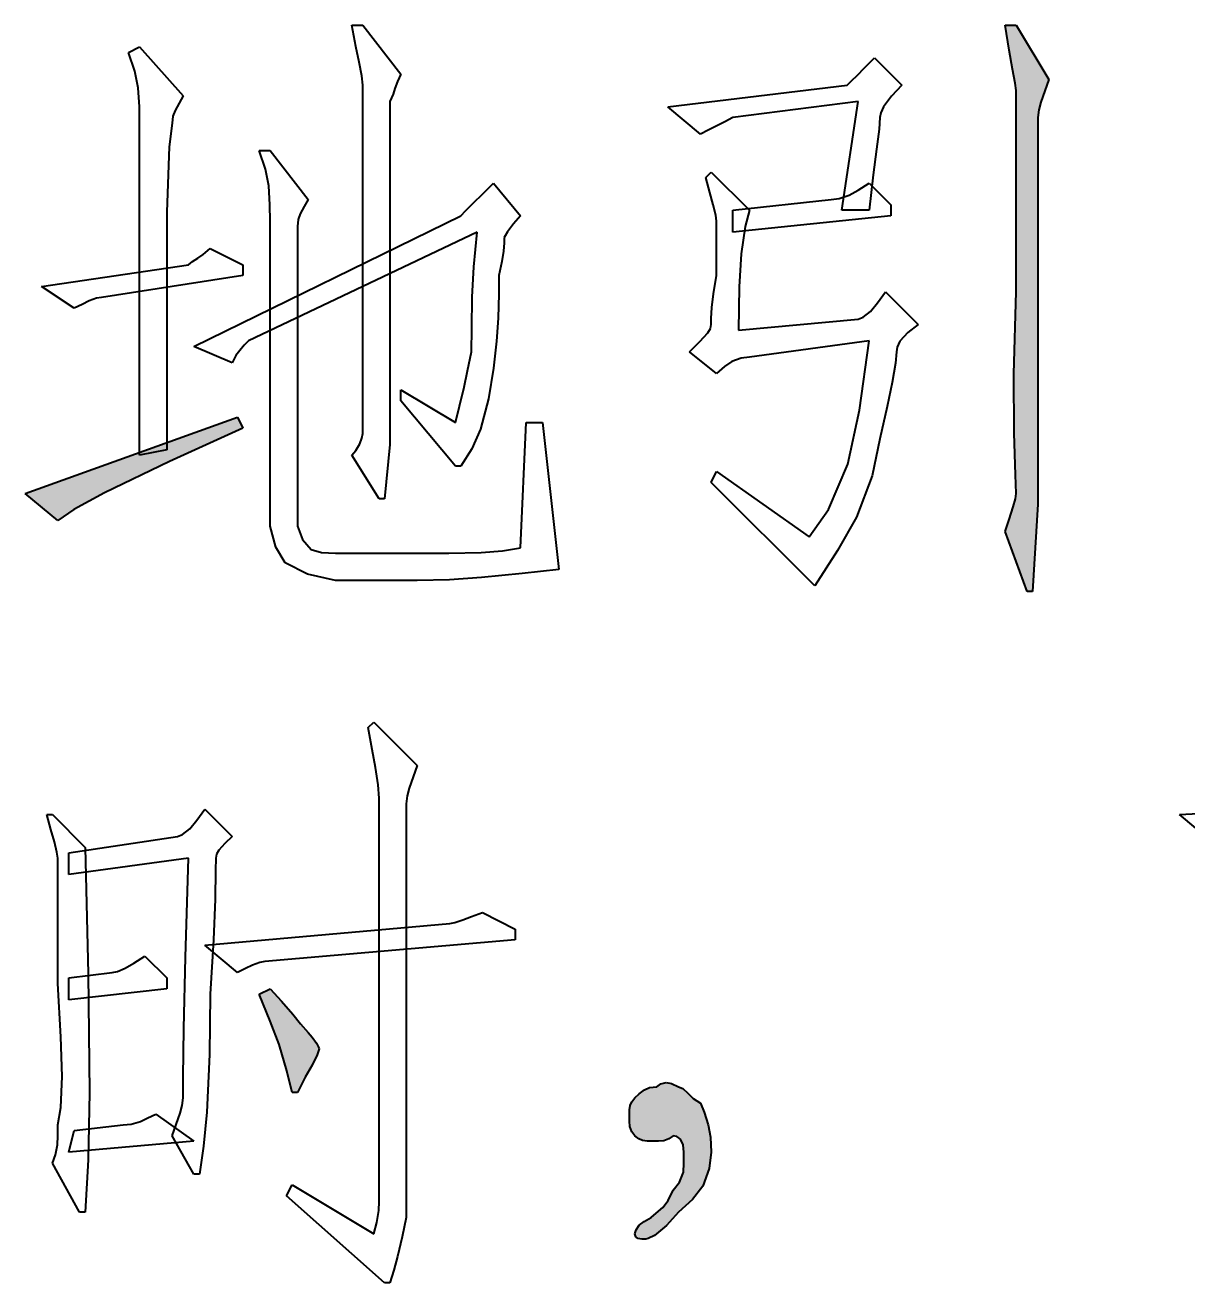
# Model space of a CAD drawing. Extents: x 457 to 4918, y -67 to 391.
# Drawn here: x 3536.51 to 3546.16, y 46.47 to 56.91 of the extents above; entities that cross this region are included whole.
import ezdxf

# ---------------------------------------------------------------- set-up
doc = ezdxf.new("R2010")
doc.units = 0
doc.header["$LTSCALE"] = 40
doc.header["$MEASUREMENT"] = 0
doc.layers.add('at_Entity', color=7, linetype='CONTINUOUS')
doc.layers.add('at_Solid', color=7, linetype='CONTINUOUS')

msp = doc.modelspace()

# ---------------------------------------------------------------- hatches: boundary and pattern name
at = {"layer": 'at_Solid'}
for points in [[(3544.645, 56.912), (3544.735, 56.912), (3545.007, 56.46), (3544.973, 56.366), (3544.94, 56.273), (3544.923, 56.209), (3544.916, 56.144), (3544.916, 55.915), (3544.916, 55.273), (3544.916, 54.293), (3544.916, 52.934), (3544.871, 52.211), (3544.826, 52.211), (3544.645, 52.708), (3544.678, 52.808), (3544.711, 52.913), (3544.729, 52.978), (3544.735, 53.025), (3544.729, 53.178), (3544.718, 53.524), (3544.716, 54.018), (3544.735, 54.697), (3544.735, 55.384), (3544.735, 55.975), (3544.735, 56.236), (3544.735, 56.37), (3544.728, 56.429), (3544.706, 56.546), (3544.678, 56.703)], [(3538.317, 53.567), (3537.708, 53.288), (3537.167, 53.029), (3536.913, 52.891), (3536.78, 52.799), (3536.509, 53.025), (3538.272, 53.657)], [(3538.724, 48.052), (3538.681, 48.23), (3538.617, 48.448), (3538.544, 48.643), (3538.452, 48.866), (3538.543, 48.911), (3538.637, 48.81), (3538.73, 48.701), (3538.794, 48.622), (3538.859, 48.55), (3538.892, 48.509), (3538.926, 48.46), (3538.943, 48.427), (3538.95, 48.414), (3538.934, 48.364), (3538.891, 48.278), (3538.834, 48.177), (3538.769, 48.052)], [(3541.707, 47.646), (3541.673, 47.646), (3541.635, 47.651), (3541.604, 47.665), (3541.571, 47.691), (3541.545, 47.725), (3541.528, 47.769), (3541.526, 47.813), (3541.526, 47.872), (3541.527, 47.906), (3541.532, 47.944), (3541.545, 47.974), (3541.571, 48.007), (3541.606, 48.04), (3541.649, 48.074), (3541.693, 48.091), (3541.752, 48.098), (3541.787, 48.123), (3541.83, 48.135), (3541.874, 48.124), (3541.933, 48.098), (3541.968, 48.083), (3542.011, 48.045), (3542.055, 48.001), (3542.114, 47.962), (3542.147, 47.886), (3542.18, 47.783), (3542.197, 47.68), (3542.204, 47.555), (3542.187, 47.42), (3542.134, 47.273), (3542.05, 47.163), (3541.933, 47.058), (3541.833, 46.946), (3541.734, 46.863), (3541.682, 46.839), (3541.662, 46.832), (3541.629, 46.833), (3541.595, 46.838), (3541.578, 46.851), (3541.571, 46.877), (3541.58, 46.911), (3541.606, 46.949), (3541.648, 46.98), (3541.707, 47.013), (3541.748, 47.048), (3541.802, 47.096), (3541.848, 47.154), (3541.888, 47.239), (3541.94, 47.307), (3541.973, 47.389), (3541.978, 47.464), (3541.978, 47.555), (3541.97, 47.615), (3541.949, 47.664), (3541.92, 47.684), (3541.888, 47.691), (3541.853, 47.665), (3541.81, 47.648), (3541.766, 47.646)]]:
    msp.add_hatch(color=0, dxfattribs=at).paths.add_polyline_path(points)

# ---------------------------------------------------------------- linework, layer by layer
at = {"layer": 'at_Entity', "color": 0, "lineweight": 40}
for p, q in [((3539.254, 56.736), (3539.221, 56.912)), ((3539.221, 56.912), (3539.311, 56.912)), ((3539.311, 56.912), (3539.628, 56.505)), ((3544.645, 56.912), (3544.735, 56.912)), ((3544.678, 56.703), (3544.645, 56.912)), ((3544.735, 56.912), (3545.007, 56.46)), ((3537.368, 56.686), (3537.458, 56.731)), ((3537.458, 56.731), (3537.82, 56.324)), ((3539.282, 56.605), (3539.254, 56.736)), ((3544.706, 56.546), (3544.678, 56.703)), ((3537.42, 56.529), (3537.368, 56.686)), ((3539.303, 56.492), (3539.282, 56.605)), ((3543.475, 56.556), (3543.56, 56.641)), ((3543.56, 56.641), (3543.786, 56.415)), ((3537.446, 56.392), (3537.42, 56.529)), ((3539.311, 56.415), (3539.303, 56.492)), ((3539.628, 56.505), (3539.601, 56.444)), ((3543.369, 56.45), (3543.418, 56.498)), ((3543.418, 56.498), (3543.475, 56.556)), ((3544.728, 56.429), (3544.706, 56.546)), ((3537.457, 56.235), (3537.446, 56.392)), ((3539.311, 56.288), (3539.311, 56.415)), ((3539.579, 56.385), (3539.563, 56.338)), ((3539.601, 56.444), (3539.579, 56.385)), ((3541.843, 56.234), (3543.334, 56.415)), ((3543.334, 56.415), (3543.369, 56.45)), ((3543.786, 56.415), (3543.701, 56.321)), ((3544.735, 56.37), (3544.728, 56.429)), ((3545.007, 56.46), (3544.973, 56.366)), ((3537.82, 56.324), (3537.786, 56.264)), ((3539.311, 56.049), (3539.311, 56.288)), ((3539.563, 56.338), (3539.537, 56.279)), ((3543.701, 56.321), (3543.634, 56.234)), ((3544.735, 56.236), (3544.735, 56.37)), ((3544.973, 56.366), (3544.94, 56.273)), ((3537.458, 56.098), (3537.457, 56.235)), ((3537.753, 56.204), (3537.736, 56.157)), ((3537.786, 56.264), (3537.753, 56.204)), ((3539.537, 56.279), (3539.537, 56.05)), ((3542.114, 56.008), (3541.843, 56.234)), ((3543.425, 56.279), (3542.385, 56.144)), ((3543.289, 55.375), (3543.425, 56.279)), ((3543.612, 56.183), (3543.605, 56.144)), ((3543.634, 56.234), (3543.612, 56.183)), ((3544.735, 55.975), (3544.735, 56.236)), ((3544.923, 56.209), (3544.916, 56.144)), ((3544.94, 56.273), (3544.923, 56.209)), ((3537.458, 53.341), (3537.458, 56.098)), ((3537.729, 56.098), (3537.703, 55.903)), ((3537.736, 56.157), (3537.729, 56.098)), ((3542.241, 56.071), (3542.179, 56.041)), ((3542.317, 56.11), (3542.241, 56.071)), ((3542.385, 56.144), (3542.317, 56.11)), ((3543.605, 56.144), (3543.598, 56.049)), ((3544.916, 56.144), (3544.916, 55.915)), ((3539.311, 55.525), (3539.311, 56.049)), ((3539.537, 56.05), (3539.537, 55.471)), ((3542.179, 56.041), (3542.114, 56.008)), ((3543.598, 56.049), (3543.576, 55.883)), ((3544.735, 55.384), (3544.735, 55.975)), ((3537.703, 55.903), (3537.686, 55.362)), ((3538.504, 55.715), (3538.452, 55.872)), ((3538.452, 55.872), (3538.543, 55.872)), ((3538.543, 55.872), (3538.859, 55.465)), ((3543.576, 55.883), (3543.548, 55.669)), ((3544.916, 55.915), (3544.916, 55.273)), ((3538.531, 55.579), (3538.504, 55.715)), ((3542.159, 55.646), (3542.204, 55.691)), ((3542.204, 55.691), (3542.521, 55.375)), ((3543.548, 55.669), (3543.515, 55.375)), ((3538.541, 55.421), (3538.531, 55.579)), ((3540.305, 55.51), (3540.396, 55.601)), ((3540.396, 55.601), (3540.622, 55.33)), ((3542.192, 55.522), (3542.159, 55.646)), ((3543.423, 55.542), (3543.515, 55.601)), ((3543.515, 55.601), (3543.696, 55.42)), ((3538.859, 55.465), (3538.826, 55.405)), ((3539.311, 54.923), (3539.311, 55.525)), ((3539.537, 55.471), (3539.537, 54.614)), ((3540.232, 55.437), (3540.305, 55.51)), ((3542.22, 55.421), (3542.192, 55.522)), ((3542.385, 55.375), (3543.199, 55.465)), ((3543.199, 55.465), (3543.267, 55.474)), ((3543.267, 55.474), (3543.348, 55.5)), ((3543.348, 55.5), (3543.423, 55.542)), ((3537.686, 55.362), (3537.684, 54.536)), ((3538.543, 55.285), (3538.541, 55.421)), ((3538.793, 55.345), (3538.776, 55.298)), ((3538.826, 55.405), (3538.793, 55.345)), ((3540.125, 55.33), (3540.167, 55.372)), ((3540.167, 55.372), (3540.232, 55.437)), ((3542.242, 55.335), (3542.22, 55.421)), ((3542.385, 55.194), (3542.385, 55.375)), ((3542.521, 55.375), (3542.487, 55.239)), ((3543.515, 55.375), (3543.289, 55.375)), ((3543.696, 55.42), (3543.696, 55.33)), ((3544.735, 54.697), (3544.735, 55.384)), ((3537.91, 54.245), (3540.125, 55.33)), ((3538.543, 52.753), (3538.543, 55.285)), ((3538.776, 55.298), (3538.769, 55.239)), ((3538.769, 55.239), (3538.769, 55.054)), ((3540.563, 55.263), (3540.513, 55.197)), ((3540.622, 55.33), (3540.563, 55.263)), ((3542.249, 55.285), (3542.242, 55.335)), ((3542.249, 55.212), (3542.249, 55.285)), ((3543.696, 55.33), (3542.385, 55.194)), ((3542.487, 55.239), (3542.454, 55.013)), ((3544.916, 55.273), (3544.916, 54.293)), ((3540.26, 55.194), (3538.362, 54.29)), ((3540.234, 54.906), (3540.26, 55.194)), ((3540.493, 55.163), (3540.486, 55.149)), ((3540.486, 55.149), (3540.486, 55.106)), ((3540.513, 55.197), (3540.493, 55.163)), ((3542.249, 55.129), (3542.249, 55.212)), ((3537.987, 55.007), (3538.046, 55.059)), ((3538.046, 55.059), (3538.317, 54.923)), ((3538.769, 55.054), (3538.769, 54.55)), ((3540.481, 55.036), (3540.467, 54.95)), ((3540.486, 55.106), (3540.481, 55.036)), ((3542.249, 54.986), (3542.249, 55.129)), ((3536.644, 54.742), (3537.865, 54.923)), ((3537.865, 54.923), (3537.899, 54.951)), ((3537.899, 54.951), (3537.943, 54.977)), ((3537.943, 54.977), (3537.987, 55.007)), ((3538.317, 54.923), (3538.317, 54.833)), ((3539.311, 54.335), (3539.311, 54.923)), ((3540.467, 54.95), (3540.441, 54.833)), ((3542.249, 54.833), (3542.249, 54.986)), ((3542.454, 55.013), (3542.437, 54.74)), ((3538.317, 54.833), (3537.142, 54.652)), ((3540.221, 54.653), (3540.234, 54.906)), ((3540.441, 54.833), (3540.441, 54.681)), ((3542.223, 54.682), (3542.249, 54.833)), ((3536.916, 54.561), (3536.644, 54.742)), ((3542.437, 54.74), (3542.43, 54.381)), ((3537.04, 54.623), (3536.981, 54.594)), ((3537.1, 54.644), (3537.04, 54.623)), ((3537.142, 54.652), (3537.1, 54.644)), ((3539.537, 54.614), (3539.537, 53.431)), ((3540.216, 54.393), (3540.221, 54.653)), ((3540.441, 54.681), (3540.436, 54.48)), ((3542.21, 54.568), (3542.223, 54.682)), ((3543.585, 54.606), (3543.651, 54.697)), ((3543.651, 54.697), (3543.922, 54.426)), ((3544.716, 54.018), (3544.735, 54.697)), ((3536.981, 54.594), (3536.916, 54.561)), ((3537.684, 54.536), (3537.684, 53.386)), ((3538.769, 54.55), (3538.769, 53.792)), ((3542.205, 54.477), (3542.21, 54.568)), ((3543.466, 54.487), (3543.526, 54.535)), ((3543.526, 54.535), (3543.585, 54.606)), ((3540.436, 54.48), (3540.422, 54.287)), ((3542.197, 54.393), (3542.204, 54.426)), ((3542.204, 54.426), (3542.205, 54.477)), ((3542.43, 54.381), (3543.425, 54.471)), ((3543.425, 54.471), (3543.466, 54.487)), ((3543.922, 54.426), (3543.836, 54.359)), ((3539.311, 53.914), (3539.311, 54.335)), ((3540.215, 54.2), (3540.216, 54.393)), ((3542.109, 54.286), (3542.175, 54.358)), ((3542.175, 54.358), (3542.197, 54.393)), ((3543.836, 54.359), (3543.77, 54.287)), ((3538.226, 54.109), (3537.91, 54.245)), ((3538.29, 54.212), (3538.259, 54.168)), ((3538.328, 54.256), (3538.29, 54.212)), ((3538.362, 54.29), (3538.328, 54.256)), ((3540.182, 54.043), (3540.215, 54.2)), ((3540.422, 54.287), (3540.396, 54.064)), ((3542.023, 54.2), (3542.109, 54.286)), ((3542.249, 54.019), (3542.023, 54.2)), ((3543.515, 54.29), (3542.521, 54.155)), ((3543.436, 53.715), (3543.515, 54.29)), ((3543.741, 54.2), (3543.733, 54.106)), ((3543.748, 54.239), (3543.741, 54.2)), ((3543.77, 54.287), (3543.748, 54.239)), ((3544.916, 54.293), (3544.916, 52.934)), ((3538.259, 54.168), (3538.226, 54.109)), ((3542.376, 54.12), (3542.315, 54.078)), ((3542.453, 54.146), (3542.376, 54.12)), ((3542.521, 54.155), (3542.453, 54.146)), ((3543.733, 54.106), (3543.706, 53.945)), ((3540.152, 53.906), (3540.182, 54.043)), ((3540.396, 54.064), (3540.354, 53.81)), ((3542.315, 54.078), (3542.249, 54.019)), ((3544.718, 53.524), (3544.716, 54.018)), ((3539.311, 53.633), (3539.311, 53.914)), ((3539.628, 53.793), (3539.628, 53.883)), ((3539.628, 53.883), (3540.08, 53.612)), ((3540.114, 53.749), (3540.152, 53.906)), ((3543.706, 53.945), (3543.664, 53.745)), ((3538.769, 53.792), (3538.769, 52.753)), ((3540.08, 53.251), (3539.628, 53.793)), ((3540.354, 53.81), (3540.289, 53.558)), ((3540.08, 53.612), (3540.114, 53.749)), ((3543.337, 53.268), (3543.436, 53.715)), ((3543.664, 53.745), (3543.605, 53.477)), ((3536.509, 53.025), (3538.272, 53.657)), ((3538.317, 53.567), (3537.708, 53.288)), ((3538.272, 53.657), (3538.317, 53.567)), ((3539.311, 53.522), (3539.311, 53.633)), ((3540.622, 52.573), (3540.667, 53.612)), ((3540.667, 53.612), (3540.803, 53.612)), ((3540.803, 53.612), (3540.938, 52.392)), ((3539.287, 53.437), (3539.304, 53.482)), ((3539.304, 53.482), (3539.311, 53.522)), ((3540.289, 53.558), (3540.216, 53.395)), ((3543.605, 53.477), (3543.54, 53.171)), ((3544.729, 53.178), (3544.718, 53.524)), ((3537.684, 53.386), (3537.458, 53.341)), ((3539.221, 53.341), (3539.254, 53.382)), ((3539.254, 53.382), (3539.287, 53.437)), ((3539.537, 53.431), (3539.492, 52.979)), ((3540.216, 53.395), (3540.125, 53.251)), ((3537.708, 53.288), (3537.167, 53.029)), ((3539.447, 52.979), (3539.221, 53.341)), ((3543.178, 52.892), (3543.337, 53.268)), ((3540.125, 53.251), (3540.08, 53.251)), ((3542.204, 53.115), (3542.249, 53.205)), ((3542.249, 53.205), (3543.018, 52.663)), ((3543.54, 53.171), (3543.411, 52.828)), ((3544.735, 53.025), (3544.729, 53.178)), ((3543.063, 52.256), (3542.204, 53.115)), ((3536.78, 52.799), (3536.509, 53.025)), ((3537.167, 53.029), (3536.913, 52.891)), ((3539.492, 52.979), (3539.447, 52.979)), ((3544.711, 52.913), (3544.729, 52.978)), ((3544.729, 52.978), (3544.735, 53.025)), ((3536.913, 52.891), (3536.78, 52.799)), ((3543.018, 52.663), (3543.178, 52.892)), ((3544.678, 52.808), (3544.711, 52.913)), ((3544.916, 52.934), (3544.871, 52.211)), ((3538.589, 52.577), (3538.543, 52.753)), ((3538.769, 52.753), (3538.812, 52.642)), ((3543.411, 52.828), (3543.253, 52.551)), ((3544.645, 52.708), (3544.678, 52.808)), ((3538.812, 52.642), (3538.882, 52.559)), ((3544.826, 52.211), (3544.645, 52.708)), ((3538.666, 52.449), (3538.589, 52.577)), ((3538.882, 52.559), (3538.968, 52.534)), ((3538.968, 52.534), (3539.085, 52.527)), ((3539.085, 52.527), (3539.763, 52.527)), ((3539.763, 52.527), (3540.025, 52.528)), ((3540.025, 52.528), (3540.293, 52.533)), ((3540.293, 52.533), (3540.471, 52.547)), ((3540.471, 52.547), (3540.622, 52.573)), ((3543.253, 52.551), (3543.063, 52.256)), ((3538.854, 52.353), (3538.666, 52.449)), ((3539.085, 52.301), (3538.854, 52.353)), ((3540.296, 52.325), (3540.032, 52.308)), ((3540.634, 52.359), (3540.296, 52.325)), ((3540.938, 52.392), (3540.634, 52.359)), ((3539.763, 52.301), (3539.085, 52.301)), ((3540.032, 52.308), (3539.763, 52.301)), ((3544.871, 52.211), (3544.826, 52.211)), ((3539.356, 51.081), (3539.402, 51.126)), ((3539.389, 50.898), (3539.356, 51.081)), ((3539.402, 51.126), (3539.763, 50.765)), ((3539.418, 50.75), (3539.389, 50.898)), ((3539.439, 50.604), (3539.418, 50.75)), ((3539.763, 50.765), (3539.73, 50.671)), ((3539.73, 50.671), (3539.697, 50.578)), ((3539.447, 50.493), (3539.439, 50.604)), ((3539.697, 50.578), (3539.68, 50.514)), ((3539.447, 47.239), (3539.447, 50.493)), ((3539.68, 50.514), (3539.673, 50.448)), ((3539.673, 50.448), (3539.673, 50.204)), ((3546.091, 50.358), (3547.668, 50.451)), ((3536.722, 50.233), (3536.69, 50.358)), ((3536.69, 50.358), (3536.735, 50.358)), ((3536.735, 50.358), (3537.006, 50.086)), ((3537.935, 50.311), (3538, 50.403)), ((3538, 50.403), (3538.226, 50.177)), ((3546.363, 50.132), (3546.091, 50.358)), ((3536.751, 50.132), (3536.722, 50.233)), ((3537.816, 50.193), (3537.876, 50.241)), ((3537.876, 50.241), (3537.935, 50.311)), ((3536.772, 50.046), (3536.751, 50.132)), ((3536.87, 50.041), (3537.774, 50.177)), ((3537.774, 50.177), (3537.816, 50.193)), ((3538.226, 50.177), (3538.167, 50.117)), ((3539.673, 50.204), (3539.673, 49.514)), ((3536.78, 49.996), (3536.772, 50.046)), ((3536.87, 49.86), (3536.87, 50.041)), ((3537.006, 50.086), (3537.031, 49.035)), ((3538.098, 50.029), (3538.091, 49.996)), ((3538.117, 50.062), (3538.098, 50.029)), ((3538.167, 50.117), (3538.117, 50.062)), ((3536.78, 49.916), (3536.78, 49.996)), ((3536.78, 49.75), (3536.78, 49.916)), ((3537.865, 49.996), (3536.87, 49.86)), ((3537.839, 49.173), (3537.865, 49.996)), ((3538.091, 49.996), (3538.09, 49.896)), ((3538.09, 49.896), (3538.085, 49.656)), ((3536.78, 49.38), (3536.78, 49.75)), ((3538.085, 49.656), (3538.072, 49.317)), ((3539.673, 49.514), (3539.673, 48.463)), ((3540.141, 49.483), (3540.214, 49.511)), ((3540.214, 49.511), (3540.306, 49.544)), ((3540.306, 49.544), (3540.577, 49.408)), ((3538, 49.273), (3540.034, 49.454)), ((3540.034, 49.454), (3540.077, 49.461)), ((3540.077, 49.461), (3540.141, 49.483)), ((3540.577, 49.408), (3540.577, 49.318)), ((3536.78, 48.956), (3536.78, 49.38)), ((3538.072, 49.317), (3538.046, 48.866)), ((3540.577, 49.318), (3538.498, 49.137)), ((3537.412, 49.124), (3537.503, 49.182)), ((3537.503, 49.182), (3537.684, 49.002)), ((3538.272, 49.047), (3538, 49.273)), ((3537.274, 49.055), (3537.339, 49.082)), ((3537.339, 49.082), (3537.412, 49.124)), ((3537.825, 48.582), (3537.839, 49.173)), ((3538.337, 49.08), (3538.272, 49.047)), ((3538.396, 49.108), (3538.337, 49.08)), ((3538.456, 49.129), (3538.396, 49.108)), ((3538.498, 49.137), (3538.456, 49.129)), ((3536.87, 49.002), (3537.232, 49.047)), ((3536.87, 48.821), (3536.87, 49.002)), ((3537.031, 49.035), (3537.043, 48.051)), ((3537.232, 49.047), (3537.274, 49.055)), ((3537.684, 49.002), (3537.684, 48.911)), ((3536.806, 48.512), (3536.78, 48.956)), ((3537.684, 48.911), (3536.87, 48.821)), ((3538.452, 48.866), (3538.543, 48.911)), ((3538.543, 48.911), (3538.637, 48.81)), ((3538.046, 48.866), (3538.038, 48.366)), ((3538.544, 48.643), (3538.452, 48.866)), ((3538.637, 48.81), (3538.73, 48.701)), ((3538.73, 48.701), (3538.794, 48.622)), ((3537.82, 48.178), (3537.825, 48.582)), ((3538.617, 48.448), (3538.544, 48.643)), ((3538.794, 48.622), (3538.859, 48.55)), ((3536.817, 48.184), (3536.806, 48.512)), ((3538.859, 48.55), (3538.892, 48.509)), ((3538.892, 48.509), (3538.926, 48.46)), ((3538.926, 48.46), (3538.943, 48.427)), ((3539.673, 48.463), (3539.673, 47.013)), ((3538.038, 48.366), (3538.016, 47.888)), ((3538.681, 48.23), (3538.617, 48.448)), ((3538.934, 48.364), (3538.891, 48.278)), ((3538.95, 48.414), (3538.934, 48.364)), ((3538.943, 48.427), (3538.95, 48.414)), ((3538.891, 48.278), (3538.834, 48.177)), ((3536.805, 47.927), (3536.817, 48.184)), ((3537.82, 48.007), (3537.82, 48.178)), ((3538.724, 48.052), (3538.681, 48.23)), ((3538.834, 48.177), (3538.769, 48.052)), ((3537.043, 48.051), (3537.032, 47.493)), ((3538.769, 48.052), (3538.724, 48.052)), ((3541.571, 48.007), (3541.606, 48.04)), ((3541.606, 48.04), (3541.649, 48.074)), ((3541.649, 48.074), (3541.693, 48.091)), ((3541.693, 48.091), (3541.752, 48.098)), ((3541.752, 48.098), (3541.787, 48.123)), ((3541.787, 48.123), (3541.83, 48.135)), ((3541.83, 48.135), (3541.874, 48.124)), ((3541.874, 48.124), (3541.933, 48.098)), ((3541.933, 48.098), (3541.968, 48.083)), ((3541.968, 48.083), (3542.011, 48.045)), ((3542.011, 48.045), (3542.055, 48.001)), ((3537.795, 47.878), (3537.813, 47.942)), ((3537.813, 47.942), (3537.82, 48.007)), ((3541.527, 47.906), (3541.532, 47.944)), ((3541.532, 47.944), (3541.545, 47.974)), ((3541.545, 47.974), (3541.571, 48.007)), ((3542.055, 48.001), (3542.114, 47.962)), ((3542.114, 47.962), (3542.147, 47.886)), ((3536.78, 47.781), (3536.805, 47.927)), ((3537.466, 47.81), (3537.528, 47.839)), ((3537.528, 47.839), (3537.594, 47.872)), ((3537.594, 47.872), (3537.91, 47.646)), ((3537.762, 47.785), (3537.795, 47.878)), ((3538.016, 47.888), (3537.988, 47.605)), ((3541.526, 47.872), (3541.527, 47.906)), ((3541.526, 47.813), (3541.526, 47.872)), ((3542.147, 47.886), (3542.18, 47.783)), ((3536.78, 47.69), (3536.78, 47.781)), ((3536.87, 47.555), (3536.916, 47.736)), ((3536.916, 47.736), (3537.322, 47.781)), ((3537.322, 47.781), (3537.39, 47.789)), ((3537.39, 47.789), (3537.466, 47.81)), ((3537.729, 47.691), (3537.762, 47.785)), ((3541.528, 47.769), (3541.526, 47.813)), ((3541.545, 47.725), (3541.528, 47.769)), ((3541.571, 47.691), (3541.545, 47.725)), ((3542.18, 47.783), (3542.197, 47.68)), ((3536.761, 47.533), (3536.778, 47.615)), ((3536.778, 47.615), (3536.78, 47.69)), ((3537.91, 47.646), (3536.87, 47.555)), ((3537.91, 47.374), (3537.729, 47.691)), ((3541.604, 47.665), (3541.571, 47.691)), ((3541.635, 47.651), (3541.604, 47.665)), ((3541.673, 47.646), (3541.635, 47.651)), ((3541.707, 47.646), (3541.673, 47.646)), ((3541.766, 47.646), (3541.707, 47.646)), ((3541.81, 47.648), (3541.766, 47.646)), ((3541.853, 47.665), (3541.81, 47.648)), ((3541.888, 47.691), (3541.853, 47.665)), ((3541.92, 47.684), (3541.888, 47.691)), ((3541.949, 47.664), (3541.92, 47.684)), ((3541.97, 47.615), (3541.949, 47.664)), ((3541.978, 47.555), (3541.97, 47.615)), ((3542.197, 47.68), (3542.204, 47.555)), ((3536.735, 47.465), (3536.761, 47.533)), ((3537.988, 47.605), (3537.955, 47.374)), ((3541.978, 47.464), (3541.978, 47.555)), ((3542.204, 47.555), (3542.187, 47.42)), ((3536.961, 47.058), (3536.735, 47.465)), ((3537.032, 47.493), (3537.006, 47.058)), ((3541.973, 47.389), (3541.978, 47.464)), ((3542.187, 47.42), (3542.134, 47.273)), ((3537.955, 47.374), (3537.91, 47.374)), ((3541.888, 47.239), (3541.94, 47.307)), ((3541.94, 47.307), (3541.973, 47.389)), ((3538.678, 47.194), (3538.724, 47.284)), ((3538.724, 47.284), (3539.402, 46.877)), ((3539.447, 47.147), (3539.447, 47.239)), ((3541.848, 47.154), (3541.888, 47.239)), ((3542.134, 47.273), (3542.05, 47.163)), ((3539.492, 46.47), (3538.678, 47.194)), ((3539.444, 47.07), (3539.447, 47.147)), ((3541.748, 47.048), (3541.802, 47.096)), ((3541.802, 47.096), (3541.848, 47.154)), ((3542.05, 47.163), (3541.933, 47.058)), ((3537.006, 47.058), (3536.961, 47.058)), ((3539.428, 46.972), (3539.444, 47.07)), ((3539.673, 47.013), (3539.639, 46.852)), ((3541.648, 46.98), (3541.707, 47.013)), ((3541.707, 47.013), (3541.748, 47.048)), ((3541.933, 47.058), (3541.833, 46.946)), ((3539.402, 46.877), (3539.428, 46.972)), ((3541.571, 46.877), (3541.58, 46.911)), ((3541.58, 46.911), (3541.606, 46.949)), ((3541.606, 46.949), (3541.648, 46.98)), ((3541.833, 46.946), (3541.734, 46.863)), ((3539.639, 46.852), (3539.601, 46.688)), ((3541.578, 46.851), (3541.571, 46.877)), ((3541.595, 46.838), (3541.578, 46.851)), ((3541.629, 46.833), (3541.595, 46.838)), ((3541.662, 46.832), (3541.629, 46.833)), ((3541.682, 46.839), (3541.662, 46.832)), ((3541.734, 46.863), (3541.682, 46.839)), ((3539.601, 46.688), (3539.57, 46.575)), ((3539.57, 46.575), (3539.537, 46.47)), ((3539.537, 46.47), (3539.492, 46.47))]:
    msp.add_line(p, q, dxfattribs=at)

doc.saveas('drawing.dxf')
